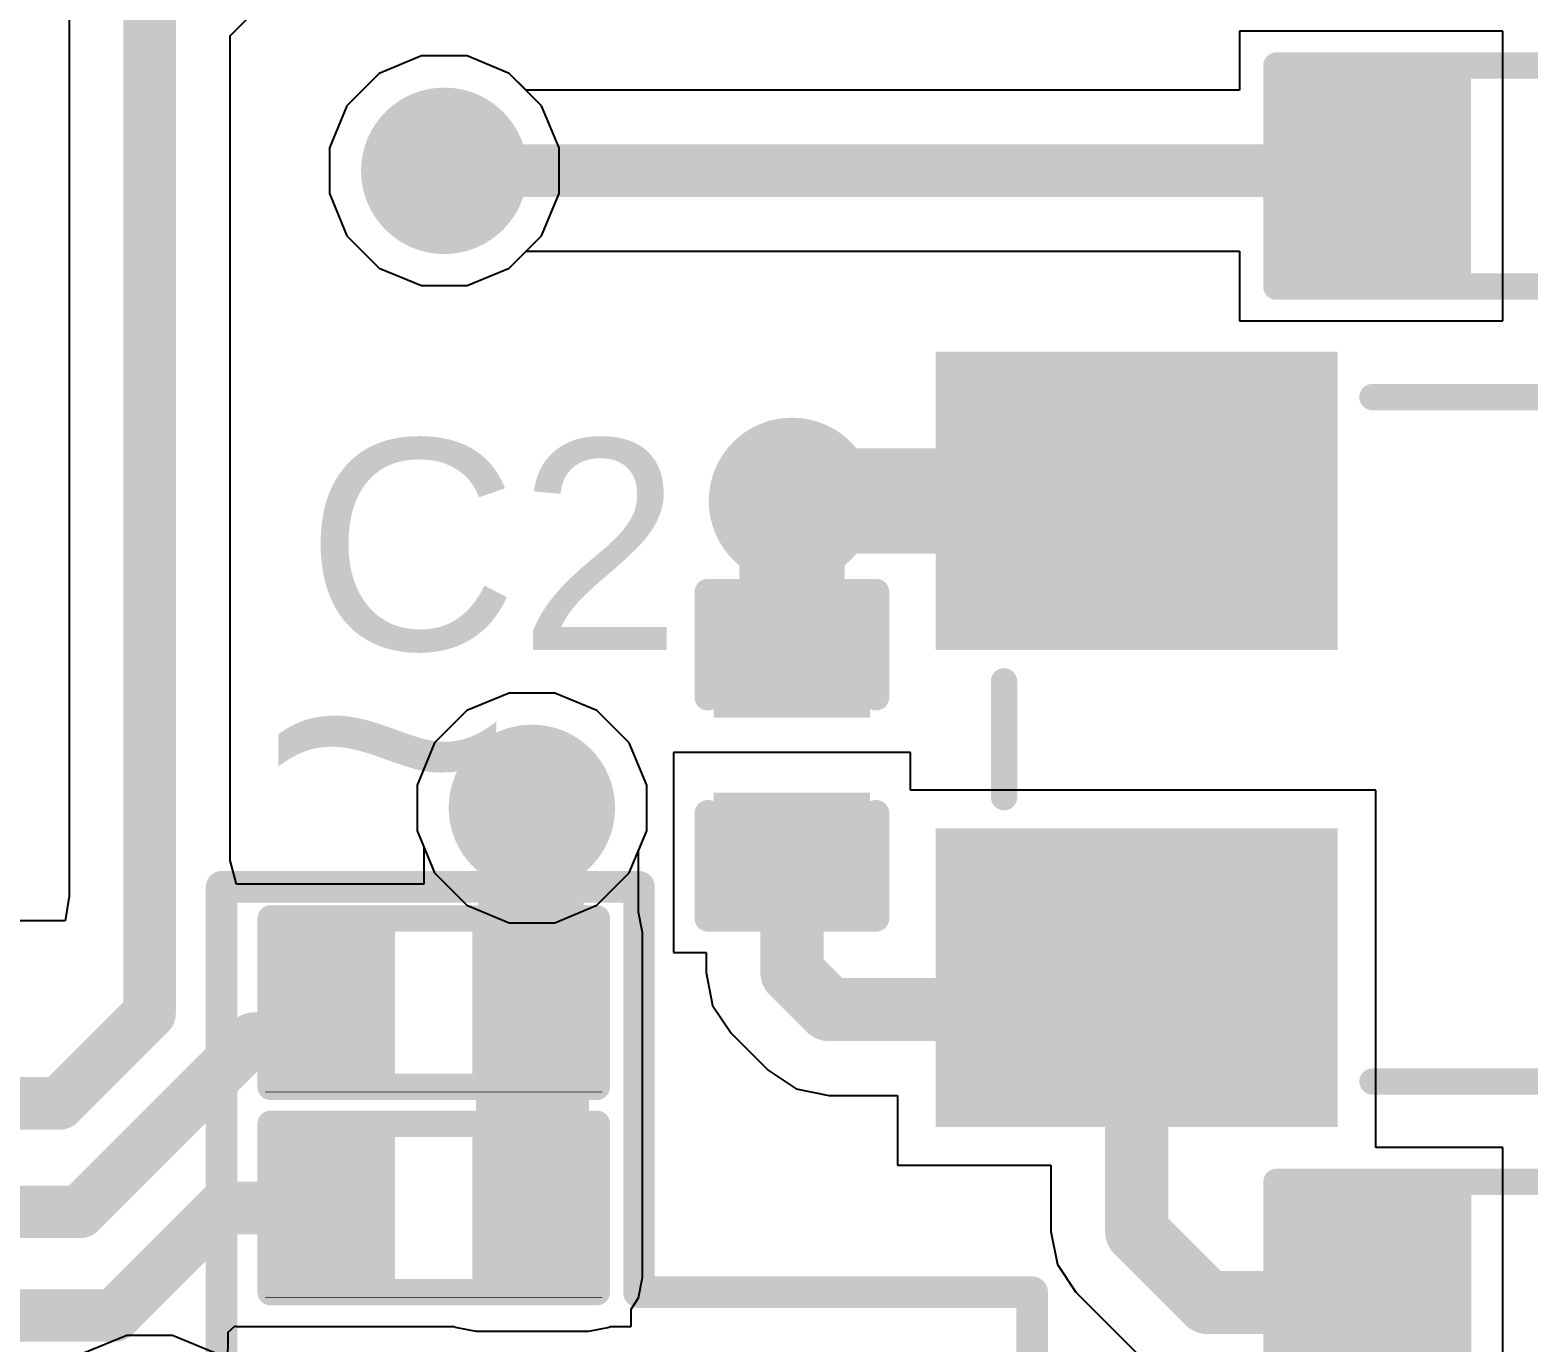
# Model space of a CAD drawing. Header units: millimetres. Extents: x 0 to 5423, y 0 to 5425.
# Drawn here: x 65.77 to 73, y 106.03 to 112.36 of the extents above; entities that cross this region are included whole.
import ezdxf

# ---------------------------------------------------------------- set-up
doc = ezdxf.new("R2010")
doc.units = ezdxf.units.MM
for name, color, linetype in [('BottomLayer', 5, 'Continuous'), ('BottomSolder', 6, 'Continuous'), ('TopLayer', 1, 'Continuous'), ('TopOverlay', 2, 'Continuous'), ('TopPaste', 8, 'Continuous'), ('TopSolder', 216, 'Continuous'), ('ViaHoleLayer', 16, 'Continuous')]:
    doc.layers.add(name, color=color, linetype=linetype)
doc.styles.add('Arial', font='', dxfattribs={"height": 0.2})
doc.styles.get('Arial').set_extended_font_data('Arial')

# ---------------------------------------------------------------- blocks, each defined once
blk = doc.blocks.new('R___0402_10')
at = {"layer": 'TopLayer'}
for points in [[(-0.6985, -0.3175), (-0.6985, 0.3175), (-0.2412999999999999, 0.3175), (-0.2413, -0.3175)], [(0.2412999999999999, -0.3175), (0.2413, 0.3175), (0.6985, 0.3175), (0.6985, -0.3175)]]:
    blk.add_hatch(color=1, dxfattribs=at).paths.add_polyline_path(points)
at = {"layer": 'TopPaste'}
for points in [[(-0.6985, -0.3175), (-0.6985, 0.3175), (-0.2412999999999999, 0.3175), (-0.2413, -0.3175)], [(0.2412999999999999, -0.3175), (0.2413, 0.3175), (0.6985, 0.3175), (0.6985, -0.3175)]]:
    blk.add_hatch(color=8, dxfattribs=at).paths.add_polyline_path(points)
at = {"layer": 'TopSolder'}
for points in [[(-0.75350116, -0.37250116), (-0.75350116, 0.37250116), (-0.1862988399999999, 0.37250116), (-0.18629884, -0.37250116)], [(0.1862988399999999, -0.37250116), (0.18629884, 0.37250116), (0.75350116, 0.37250116), (0.75350116, -0.37250116)]]:
    blk.add_hatch(color=216, dxfattribs=at).paths.add_polyline_path(points)
at = {"layer": 'TopOverlay'}
for points, const_width in [([(-0.7874, 0.4064), (0.7874, 0.4064)], 0.127), ([(-0.7874, -0.4064), (-0.7874, 0.4064)], 0.127), ([(0.7874, -0.4064), (0.7874, 0.4064)], 0.127), ([(-0.7874, -0.4064), (0.7874, -0.4064)], 0.127), ([(-0.8128, -0.4318), (0.8128, -0.4318)], 0.0032258)]:
    blk.add_lwpolyline(points, dxfattribs=dict(at, const_width=const_width))
for points, const_width in [([(-0.8191499999999999, 0.4064, 1), (-0.7556499999999999, 0.4064, 1)], 0.0635), ([(-0.8191499999999999, 0.4064, 1), (-0.7556499999999999, 0.4064, 1)], 0.0635), ([(0.7556499999999999, 0.4064, 1), (0.8191499999999999, 0.4064, 1)], 0.0635), ([(0.7556499999999999, 0.4064, 1), (0.8191499999999999, 0.4064, 1)], 0.0635), ([(-0.8191499999999999, -0.4064, 1), (-0.7556499999999999, -0.4064, 1)], 0.0635), ([(-0.8191499999999999, -0.4064, 1), (-0.7556499999999999, -0.4064, 1)], 0.0635), ([(0.7556499999999999, -0.4064, 1), (0.8191499999999999, -0.4064, 1)], 0.0635), ([(0.7556499999999999, -0.4064, 1), (0.8191499999999999, -0.4064, 1)], 0.0635), ([(-0.81360518, -0.4318, 1), (-0.8119948199999999, -0.4318, 1)], 0.0016129), ([(0.8119948199999999, -0.4318, 1), (0.81360518, -0.4318, 1)], 0.0016129)]:
    blk.add_lwpolyline(points, format="xyb", close=True, dxfattribs=dict(at, const_width=const_width))
blk = doc.blocks.new('R___0603_35')
at = {"layer": 'TopLayer'}
for points in [[(-0.3809999999999999, 0.4445), (-0.3809999999999999, -0.4445), (-1.143, -0.4445), (-1.143, 0.4445)], [(1.143, 0.4445), (1.143, -0.4445), (0.3809999999999999, -0.4445), (0.3809999999999999, 0.4445)]]:
    blk.add_hatch(color=1, dxfattribs=at).paths.add_polyline_path(points)
at = {"layer": 'TopPaste'}
for points in [[(-0.3809999999999999, 0.4445), (-0.3809999999999999, -0.4445), (-1.143, -0.4445), (-1.143, 0.4445)], [(1.143, 0.4445), (1.143, -0.4445), (0.3809999999999999, -0.4445), (0.3809999999999999, 0.4445)]]:
    blk.add_hatch(color=8, dxfattribs=at).paths.add_polyline_path(points)
at = {"layer": 'TopSolder'}
for points in [[(-0.2794, 0.5460999999999999), (-0.2794, -0.5460999999999999), (-1.2446, -0.5460999999999999), (-1.2446, 0.5460999999999999)], [(1.2446, 0.5460999999999999), (1.2446, -0.5460999999999999), (0.2794, -0.5460999999999999), (0.2794, 0.5460999999999999)]]:
    blk.add_hatch(color=216, dxfattribs=at).paths.add_polyline_path(points)
at = {"layer": 'TopOverlay', "const_width": 0.127}
for points in [[(-1.2192, 0.5334), (-1.2192, -0.5334)], [(1.2192, 0.5334), (-1.2192, 0.5334)], [(1.2192, 0.5334), (1.2192, -0.5334)], [(1.2192, -0.5334), (-1.2192, -0.5334)]]:
    blk.add_lwpolyline(points, dxfattribs=at)
at = {"layer": 'TopOverlay', "const_width": 0.0635}
for points in [[(-1.25095, 0.5334, 1), (-1.18745, 0.5334, 1)], [(-1.25095, 0.5334, 1), (-1.18745, 0.5334, 1)], [(1.18745, 0.5334, 1), (1.25095, 0.5334, 1)], [(1.18745, 0.5334, 1), (1.25095, 0.5334, 1)], [(-1.25095, -0.5334, 1), (-1.18745, -0.5334, 1)], [(-1.25095, -0.5334, 1), (-1.18745, -0.5334, 1)], [(1.18745, -0.5334, 1), (1.25095, -0.5334, 1)], [(1.18745, -0.5334, 1), (1.25095, -0.5334, 1)]]:
    blk.add_lwpolyline(points, format="xyb", close=True, dxfattribs=at)
blk = doc.blocks.new('C___0402_94')
at = {"layer": 'TopLayer'}
for points in [[(-0.6985, -0.3175), (-0.6985, 0.3174999999999999), (-0.2413000000000001, 0.3175), (-0.2412999999999999, -0.3174999999999999)], [(0.2413000000000001, -0.3175), (0.2412999999999999, 0.3174999999999999), (0.6985, 0.3175), (0.6985, -0.3174999999999999)]]:
    blk.add_hatch(color=1, dxfattribs=at).paths.add_polyline_path(points)
at = {"layer": 'TopPaste'}
for points in [[(-0.6985, -0.3175), (-0.6985, 0.3174999999999999), (-0.2413000000000001, 0.3175), (-0.2412999999999999, -0.3174999999999999)], [(0.2413000000000001, -0.3175), (0.2412999999999999, 0.3174999999999999), (0.6985, 0.3175), (0.6985, -0.3174999999999999)]]:
    blk.add_hatch(color=8, dxfattribs=at).paths.add_polyline_path(points)
at = {"layer": 'TopSolder'}
for points in [[(-0.7584998799999999, -0.3774998800000001), (-0.7584998799999999, 0.3774998799999999), (-0.1813001200000001, 0.3774998800000001), (-0.1813001199999999, -0.3774998799999999)], [(0.1813001200000001, -0.3774998800000001), (0.1813001199999999, 0.3774998799999999), (0.7584998799999999, 0.3774998800000001), (0.7584998799999999, -0.3774998799999999)]]:
    blk.add_hatch(color=216, dxfattribs=at).paths.add_polyline_path(points)
at = {"layer": 'TopOverlay', "const_width": 0.127}
for points in [[(-0.7874, -0.4064), (-0.7874, 0.4064)], [(-0.2794, 0.4064), (-0.7874, 0.4064)], [(0.7874, 0.4064), (0.2794, 0.4064)], [(0.7874, -0.4064), (0.7874, 0.4064)], [(-0.2794, -0.4064), (-0.7874, -0.4064)], [(0.7874, -0.4064), (0.2794, -0.4064)]]:
    blk.add_lwpolyline(points, dxfattribs=at)
at = {"layer": 'TopOverlay', "const_width": 0.0635}
for points in [[(-0.8191499999999999, 0.4064, 1), (-0.7556499999999999, 0.4064, 1)], [(-0.8191499999999999, 0.4064, 1), (-0.7556499999999999, 0.4064, 1)], [(-0.31115, 0.4064, 1), (-0.24765, 0.4064, 1)], [(0.24765, 0.4064, 1), (0.31115, 0.4064, 1)], [(0.7556499999999999, 0.4064, 1), (0.8191499999999999, 0.4064, 1)], [(0.7556499999999999, 0.4064, 1), (0.8191499999999999, 0.4064, 1)], [(-0.8191499999999999, -0.4064, 1), (-0.7556499999999999, -0.4064, 1)], [(-0.8191499999999999, -0.4064, 1), (-0.7556499999999999, -0.4064, 1)], [(-0.31115, -0.4064, 1), (-0.24765, -0.4064, 1)], [(0.24765, -0.4064, 1), (0.31115, -0.4064, 1)], [(0.7556499999999999, -0.4064, 1), (0.8191499999999999, -0.4064, 1)], [(0.7556499999999999, -0.4064, 1), (0.8191499999999999, -0.4064, 1)]]:
    blk.add_lwpolyline(points, format="xyb", close=True, dxfattribs=at)
blk = doc.blocks.new('5TJ480000XYLBC__96')
at = {"layer": 'TopLayer'}
for points in [[(-2.79999821, 1.80000021), (-0.9999992699999999, 1.80000021), (-0.9999992699999999, 0.5000002699999999), (-2.79999821, 0.5000002699999999)], [(1.00000181, 1.80000021), (2.80000075, 1.80000021), (2.80000075, 0.5000002699999999), (1.00000181, 0.5000002699999999)], [(-2.79999821, -0.5000002699999999), (-0.9999992699999999, -0.5000002699999999), (-0.9999992699999999, -1.80000021), (-2.79999821, -1.80000021)], [(1.00000181, -0.5000002699999999), (2.80000075, -0.5000002699999999), (2.80000075, -1.80000021), (1.00000181, -1.80000021)]]:
    blk.add_hatch(color=1, dxfattribs=at).paths.add_polyline_path(points)
at = {"layer": 'TopPaste'}
for points in [[(-2.79999821, 1.80000021), (-0.9999992699999999, 1.80000021), (-0.9999992699999999, 0.5000002699999999), (-2.79999821, 0.5000002699999999)], [(1.00000181, 1.80000021), (2.80000075, 1.80000021), (2.80000075, 0.5000002699999999), (1.00000181, 0.5000002699999999)], [(-2.79999821, -0.5000002699999999), (-0.9999992699999999, -0.5000002699999999), (-0.9999992699999999, -1.80000021), (-2.79999821, -1.80000021)], [(1.00000181, -0.5000002699999999), (2.80000075, -0.5000002699999999), (2.80000075, -1.80000021), (1.00000181, -1.80000021)]]:
    blk.add_hatch(color=8, dxfattribs=at).paths.add_polyline_path(points)
at = {"layer": 'TopSolder'}
for points in [[(-2.86999807, 1.87000007), (-0.9299994099999999, 1.87000007), (-0.9299994099999999, 0.43000041), (-2.86999807, 0.43000041)], [(0.93000195, 1.87000007), (2.87000061, 1.87000007), (2.87000061, 0.43000041), (0.93000195, 0.43000041)], [(-2.86999807, -0.43000041), (-0.9299994099999999, -0.43000041), (-0.9299994099999999, -1.87000007), (-2.86999807, -1.87000007)], [(0.93000195, -0.43000041), (2.87000061, -0.43000041), (2.87000061, -1.87000007), (0.93000195, -1.87000007)]]:
    blk.add_hatch(color=216, dxfattribs=at).paths.add_polyline_path(points)
at = {"layer": 'TopOverlay', "const_width": 0.127}
for points in [[(0.7619999999999999, 1.651), (-0.7366, 1.651)], [(-2.54, 0.2794), (-2.54, -0.2794)], [(2.54000254, 0.2794), (2.54000254, -0.2794)], [(-2.921, -1.1684), (-3.048, -1.0414)], [(-3.048, -1.0414), (-3.048, -1.2954)], [(-2.921, -1.1684), (-3.048, -1.2954)], [(0.7619999999999999, -1.651), (-0.7366, -1.651)]]:
    blk.add_lwpolyline(points, dxfattribs=at)
at = {"layer": 'TopOverlay', "const_width": 0.0635}
for points in [[(-0.76835, 1.651, 1), (-0.70485, 1.651, 1)], [(0.73025, 1.651, 1), (0.79375, 1.651, 1)], [(-2.57175, 0.2794, 1), (-2.50825, 0.2794, 1)], [(2.50825254, 0.2794, 1), (2.57175254, 0.2794, 1)], [(-2.57175, -0.2794, 1), (-2.50825, -0.2794, 1)], [(2.50825254, -0.2794, 1), (2.57175254, -0.2794, 1)], [(-3.07975, -1.0414, 1), (-3.01625, -1.0414, 1)], [(-3.07975, -1.0414, 1), (-3.01625, -1.0414, 1)], [(-2.95275, -1.1684, 1), (-2.88925, -1.1684, 1)], [(-2.95275, -1.1684, 1), (-2.88925, -1.1684, 1)], [(-3.07975, -1.2954, 1), (-3.01625, -1.2954, 1)], [(-3.07975, -1.2954, 1), (-3.01625, -1.2954, 1)], [(-0.76835, -1.651, 1), (-0.70485, -1.651, 1)], [(0.73025, -1.651, 1), (0.79375, -1.651, 1)]]:
    blk.add_lwpolyline(points, format="xyb", close=True, dxfattribs=at)
blk = doc.blocks.new('R___0402_285')
at = {"layer": 'TopLayer'}
for points in [[(-0.6985, -0.3175), (-0.6985, 0.3175), (-0.2412999999999999, 0.3175), (-0.2413, -0.3175)], [(0.2412999999999999, -0.3175), (0.2413, 0.3175), (0.6985, 0.3175), (0.6985, -0.3175)]]:
    blk.add_hatch(color=1, dxfattribs=at).paths.add_polyline_path(points)
at = {"layer": 'TopPaste'}
for points in [[(-0.6985, -0.3175), (-0.6985, 0.3175), (-0.2412999999999999, 0.3175), (-0.2413, -0.3175)], [(0.2412999999999999, -0.3175), (0.2413, 0.3175), (0.6985, 0.3175), (0.6985, -0.3175)]]:
    blk.add_hatch(color=8, dxfattribs=at).paths.add_polyline_path(points)
at = {"layer": 'TopSolder'}
for points in [[(-0.75350116, -0.37250116), (-0.75350116, 0.37250116), (-0.1862988399999999, 0.37250116), (-0.18629884, -0.37250116)], [(0.1862988399999999, -0.37250116), (0.18629884, 0.37250116), (0.75350116, 0.37250116), (0.75350116, -0.37250116)]]:
    blk.add_hatch(color=216, dxfattribs=at).paths.add_polyline_path(points)
at = {"layer": 'TopOverlay'}
for points, const_width in [([(-0.7874, -0.4064), (-0.7874, 0.4064)], 0.127), ([(-0.7874, 0.4064), (0.7874, 0.4064)], 0.127), ([(0.7874, -0.4064), (0.7874, 0.4064)], 0.127), ([(-0.7874, -0.4064), (0.7874, -0.4064)], 0.127), ([(-0.8128, -0.4318), (0.8128, -0.4318)], 0.0032258)]:
    blk.add_lwpolyline(points, dxfattribs=dict(at, const_width=const_width))
for points, const_width in [([(-0.8191499999999999, 0.4064, 1), (-0.7556499999999999, 0.4064, 1)], 0.0635), ([(-0.8191499999999999, 0.4064, 1), (-0.7556499999999999, 0.4064, 1)], 0.0635), ([(0.7556499999999999, 0.4064, 1), (0.8191499999999999, 0.4064, 1)], 0.0635), ([(0.7556499999999999, 0.4064, 1), (0.8191499999999999, 0.4064, 1)], 0.0635), ([(-0.8191499999999999, -0.4064, 1), (-0.7556499999999999, -0.4064, 1)], 0.0635), ([(-0.8191499999999999, -0.4064, 1), (-0.7556499999999999, -0.4064, 1)], 0.0635), ([(0.7556499999999999, -0.4064, 1), (0.8191499999999999, -0.4064, 1)], 0.0635), ([(0.7556499999999999, -0.4064, 1), (0.8191499999999999, -0.4064, 1)], 0.0635), ([(-0.81360518, -0.4318, 1), (-0.8119948199999999, -0.4318, 1)], 0.0016129), ([(0.8119948199999999, -0.4318, 1), (0.81360518, -0.4318, 1)], 0.0016129)]:
    blk.add_lwpolyline(points, format="xyb", close=True, dxfattribs=dict(at, const_width=const_width))
blk = doc.blocks.new('R___0603_291')
at = {"layer": 'TopLayer'}
for points in [[(-0.3809999999999999, 0.4445), (-0.3810000000000001, -0.4445), (-1.143, -0.4445), (-1.143, 0.4445)], [(1.143, 0.4445), (1.143, -0.4445), (0.3809999999999999, -0.4445), (0.3810000000000001, 0.4445)]]:
    blk.add_hatch(color=1, dxfattribs=at).paths.add_polyline_path(points)
at = {"layer": 'TopPaste'}
for points in [[(-0.3809999999999999, 0.4445), (-0.3810000000000001, -0.4445), (-1.143, -0.4445), (-1.143, 0.4445)], [(1.143, 0.4445), (1.143, -0.4445), (0.3809999999999999, -0.4445), (0.3810000000000001, 0.4445)]]:
    blk.add_hatch(color=8, dxfattribs=at).paths.add_polyline_path(points)
at = {"layer": 'TopSolder'}
for points in [[(-0.2793999999999999, 0.5460999999999999), (-0.2794, -0.5461), (-1.2446, -0.5460999999999999), (-1.2446, 0.5461)], [(1.2446, 0.5460999999999999), (1.2446, -0.5461), (0.2793999999999999, -0.5460999999999999), (0.2794, 0.5461)]]:
    blk.add_hatch(color=216, dxfattribs=at).paths.add_polyline_path(points)
at = {"layer": 'TopOverlay', "const_width": 0.127}
for points in [[(-1.2192, -0.5334), (-1.2192, 0.5334)], [(-1.2192, 0.5334), (1.2192, 0.5334)], [(1.2192, -0.5334), (1.2192, 0.5334)], [(-1.2192, -0.5334), (1.2192, -0.5334)]]:
    blk.add_lwpolyline(points, dxfattribs=at)
at = {"layer": 'TopOverlay', "const_width": 0.0635}
for points in [[(-1.25095, 0.5334, 1), (-1.18745, 0.5334, 1)], [(-1.25095, 0.5334, 1), (-1.18745, 0.5334, 1)], [(1.18745, 0.5334, 1), (1.25095, 0.5334, 1)], [(1.18745, 0.5334, 1), (1.25095, 0.5334, 1)], [(-1.25095, -0.5334, 1), (-1.18745, -0.5334, 1)], [(-1.25095, -0.5334, 1), (-1.18745, -0.5334, 1)], [(1.18745, -0.5334, 1), (1.25095, -0.5334, 1)], [(1.18745, -0.5334, 1), (1.25095, -0.5334, 1)]]:
    blk.add_lwpolyline(points, format="xyb", close=True, dxfattribs=at)

msp = doc.modelspace()

# ---------------------------------------------------------------- hatches: boundary and pattern name
at = {"layer": 'BottomLayer'}
h = msp.add_hatch(color=5, dxfattribs=at)
edge = h.paths.add_edge_path()
edge.add_arc((67.7672127, 111.6838127), 0.2999994, 0, 360)
h = msp.add_hatch(color=5, dxfattribs=at)
edge = h.paths.add_edge_path()
edge.add_arc((69.44533227999999, 110.09124032), 0.2999994, 0, 360)
h = msp.add_hatch(color=5, dxfattribs=at)
edge = h.paths.add_edge_path()
edge.add_arc((68.19021414, 108.6104127), 0.2999994, 0, 360)
at = {"layer": 'BottomSolder'}
h = msp.add_hatch(color=6, dxfattribs=at)
edge = h.paths.add_edge_path()
edge.add_arc((67.7672127, 111.6838127), 0.4015993999999999, 0, 360)
h = msp.add_hatch(color=6, dxfattribs=at)
edge = h.paths.add_edge_path()
edge.add_arc((69.44533227999999, 110.09124032), 0.4015993999999999, 0, 360)
h = msp.add_hatch(color=6, dxfattribs=at)
edge = h.paths.add_edge_path()
edge.add_arc((68.19021414, 108.6104127), 0.4015993999999999, 0, 360)
at = {"layer": 'TopLayer'}
h = msp.add_hatch(color=1, dxfattribs=at)
edge = h.paths.add_edge_path()
edge.add_arc((67.7672127, 111.6838127), 0.2999994, 0, 360)
h = msp.add_hatch(color=1, dxfattribs=at)
edge = h.paths.add_edge_path()
edge.add_arc((69.44533227999999, 110.09124032), 0.2999994, 0, 360)
h = msp.add_hatch(color=1, dxfattribs=at)
edge = h.paths.add_edge_path()
edge.add_arc((68.19021414, 108.6104127), 0.2999994, 0, 360)
msp.add_hatch(color=1, dxfattribs=at).paths.add_polyline_path([(68.4657127, 106.34503242), (68.4657127, 108.00873242), (67.91961778, 108.00873242), (67.91961778, 106.34503242)])
at = {"layer": 'TopSolder'}
h = msp.add_hatch(color=216, dxfattribs=at)
edge = h.paths.add_edge_path()
edge.add_arc((67.7672127, 111.6838127), 0.4015993999999999, 0, 360)
h = msp.add_hatch(color=216, dxfattribs=at)
edge = h.paths.add_edge_path()
edge.add_arc((69.44533227999999, 110.09124032), 0.4015993999999999, 0, 360)
h = msp.add_hatch(color=216, dxfattribs=at)
edge = h.paths.add_edge_path()
edge.add_arc((68.19021414, 108.6104127), 0.4015993999999999, 0, 360)
at = {"layer": 'ViaHoleLayer'}
h = msp.add_hatch(color=16, dxfattribs=at)
edge = h.paths.add_edge_path()
edge.add_arc((67.7672127, 111.6838127), 0.1499997, 0, 360)
h = msp.add_hatch(color=16, dxfattribs=at)
edge = h.paths.add_edge_path()
edge.add_arc((69.44533227999999, 110.09124032), 0.1499997, 0, 360)
h = msp.add_hatch(color=16, dxfattribs=at)
edge = h.paths.add_edge_path()
edge.add_arc((68.19021414, 108.6104127), 0.1499997, 0, 360)

# ---------------------------------------------------------------- linework, layer by layer
at = {"layer": 'BottomLayer'}
for p, q in [((67.6570148, 112.2378121), (67.45339824, 112.1534714)), ((67.87741059999999, 112.2378121), (67.6570148, 112.2378121)), ((68.08102715999999, 112.1534714), (67.87741059999999, 112.2378121)), ((67.45339824, 112.1534714), (67.29755399999999, 111.99762716)), ((68.2368714, 111.99762716), (68.08102715999999, 112.1534714)), ((67.29755399999999, 111.99762716), (67.2132133, 111.7940106)), ((68.3212121, 111.7940106), (68.2368714, 111.99762716)), ((67.2132133, 111.7940106), (67.2132133, 111.5736148)), ((68.3212121, 111.5736148), (68.3212121, 111.7940106)), ((67.2132133, 111.5736148), (67.29755399999999, 111.36999824)), ((68.2368714, 111.36999824), (68.3212121, 111.5736148)), ((67.29755399999999, 111.36999824), (67.45339824, 111.214154)), ((68.08102715999999, 111.214154), (68.2368714, 111.36999824)), ((67.45339824, 111.214154), (67.6570148, 111.1298133)), ((67.87741059999999, 111.1298133), (68.08102715999999, 111.214154)), ((67.6570148, 111.1298133), (67.87741059999999, 111.1298133)), ((68.08001624, 109.1644121), (67.87639967999999, 109.0800714)), ((68.30041204, 109.1644121), (68.08001624, 109.1644121)), ((68.5040286, 109.0800714), (68.30041204, 109.1644121)), ((67.87639967999999, 109.0800714), (67.72055544, 108.92422716)), ((68.65987283999999, 108.92422716), (68.5040286, 109.0800714)), ((67.72055544, 108.92422716), (67.63621474, 108.7206106)), ((68.74421353999999, 108.7206106), (68.65987283999999, 108.92422716)), ((67.63621474, 108.7206106), (67.63621474, 108.5002148)), ((68.74421353999999, 108.5002148), (68.74421353999999, 108.7206106)), ((67.63621474, 108.5002148), (67.72055544, 108.29659824)), ((68.65987283999999, 108.29659824), (68.74421353999999, 108.5002148)), ((67.72055544, 108.29659824), (67.87639967999999, 108.140754)), ((68.5040286, 108.140754), (68.65987283999999, 108.29659824)), ((67.87639967999999, 108.140754), (68.08001624, 108.0564133)), ((68.30041204, 108.0564133), (68.5040286, 108.140754)), ((68.08001624, 108.0564133), (68.30041204, 108.0564133)), ((66.23461479999999, 106.0654724), (66.03099824, 105.9811317)), ((66.4550106, 106.0654724), (66.23461479999999, 106.0654724)), ((66.65862716, 105.9811317), (66.4550106, 106.0654724))]:
    msp.add_line(p, q, dxfattribs=at)
at = {"layer": 'TopLayer'}
for p, q in [((66.73327776, 112.33570624), (67.16612169999999, 112.76854764)), ((65.95634764, 112.4966127), (65.95634764, 108.18499826)), ((66.73327776, 108.3564254), (66.73327776, 112.33570624)), ((72.87576229999999, 112.3569127), (71.6057623, 112.3569127)), ((71.6057623, 112.3569127), (71.6057623, 112.07227776)), ((72.87576229999999, 110.9599127), (72.87576229999999, 112.3569127)), ((67.6570148, 112.2378121), (67.45339824, 112.1534714)), ((67.87741059999999, 112.2378121), (67.6570148, 112.2378121)), ((68.08102715999999, 112.1534714), (67.87741059999999, 112.2378121)), ((67.45339824, 112.1534714), (67.29755399999999, 111.99762716)), ((68.1622208, 112.07227776), (68.08102715999999, 112.1534714)), ((71.6057623, 112.07227776), (68.1622208, 112.07227776)), ((67.29755399999999, 111.99762716), (67.2132133, 111.7940106)), ((67.2132133, 111.7940106), (67.2132133, 111.5736148)), ((67.2132133, 111.5736148), (67.29755399999999, 111.36999824)), ((67.29755399999999, 111.36999824), (67.45339824, 111.214154)), ((68.08102715999999, 111.214154), (68.1622208, 111.29534764)), ((68.1622208, 111.29534764), (71.6057623, 111.29534764)), ((71.6057623, 111.29534764), (71.6057623, 110.9599127)), ((67.45339824, 111.214154), (67.6570148, 111.1298133)), ((67.87741059999999, 111.1298133), (68.08102715999999, 111.214154)), ((67.6570148, 111.1298133), (67.87741059999999, 111.1298133)), ((71.6057623, 110.9599127), (72.87576229999999, 110.9599127)), ((68.08001624, 109.1644121), (67.87639967999999, 109.0800714)), ((68.30041204, 109.1644121), (68.08001624, 109.1644121)), ((68.5040286, 109.0800714), (68.30041204, 109.1644121)), ((67.87639967999999, 109.0800714), (67.72055544, 108.92422716)), ((68.65987283999999, 108.92422716), (68.5040286, 109.0800714)), ((67.72055544, 108.92422716), (67.63621474, 108.7206106)), ((68.74421353999999, 108.7206106), (68.65987283999999, 108.92422716)), ((70.01666972, 108.8771127), (68.87366972, 108.8771127)), ((68.87366972, 108.8771127), (68.87366972, 107.9119127)), ((70.01666972, 108.69523854), (70.01666972, 108.8771127)), ((67.63621474, 108.7206106), (67.63621474, 108.5002148)), ((68.74421353999999, 108.5002148), (68.74421353999999, 108.7206106)), ((72.26301016, 108.69523854), (70.01666972, 108.69523854)), ((72.26301016, 106.97113734), (72.26301016, 108.69523854)), ((67.63621474, 108.5002148), (67.66836097999999, 108.42260764)), ((68.70426442, 108.40376846), (68.74421353999999, 108.5002148)), ((67.66836097999999, 108.42260764), (67.66836097999999, 108.2421127)), ((68.70426442, 108.1089024), (68.70426442, 108.40376846)), ((66.76391524, 108.2421127), (66.73327776, 108.3564254)), ((67.66836097999999, 108.2421127), (66.76391524, 108.2421127)), ((65.95634764, 108.18499826), (65.93830856, 108.0654684)), ((68.70497562, 108.10783814), (68.70426442, 108.1089024)), ((68.72468855999999, 108.00873242), (68.70497562, 108.10783814)), ((65.93830856, 108.0654684), (64.39112852, 108.0654684)), ((68.72468855999999, 106.34503242), (68.72468855999999, 108.00873242)), ((68.87366972, 107.9119127), (69.03080682, 107.9119127)), ((69.03080682, 107.9119127), (69.03080682, 107.81613438)), ((69.03080682, 107.81613438), (69.06234854, 107.65756472)), ((69.06234854, 107.65756472), (69.15217056, 107.52313522)), ((69.15217056, 107.52313522), (69.33071985999999, 107.34458592)), ((69.33071985999999, 107.34458592), (69.46514936, 107.2547639)), ((69.46514936, 107.2547639), (69.62371902, 107.22322218)), ((69.62371902, 107.22322218), (69.95501375999999, 107.22322218)), ((69.95501375999999, 107.22322218), (69.95501375999999, 106.88724114)), ((72.87588421999999, 106.97113734), (72.26301016, 106.97113734)), ((72.87588421999999, 105.57413734), (72.87588421999999, 106.97113734)), ((69.95501375999999, 106.88724114), (70.69464906, 106.88724114)), ((70.69464906, 106.88724114), (70.69464906, 106.56669568)), ((70.69464906, 106.56669568), (70.72619078, 106.40812602)), ((70.72619078, 106.40812602), (70.8160128, 106.27369652)), ((68.70497562, 106.2459267), (68.72468855999999, 106.34503242)), ((68.66891269999999, 106.19195424), (68.70497562, 106.2459267)), ((70.8160128, 106.27369652), (71.15880358, 105.93090574)), ((68.66891269999999, 106.1085127), (68.66891269999999, 106.19195424)), ((66.72209922, 105.91765964), (66.72405502, 106.08103244)), ((66.72405502, 106.08103244), (66.75826374, 106.11085204)), ((66.75826374, 106.11085204), (66.76391524, 106.10851016)), ((66.76391524, 106.10851016), (66.76391524, 106.1085127)), ((66.76391524, 106.1085127), (67.81640741999999, 106.1085127)), ((67.81640741999999, 106.1085127), (67.82051206, 106.1057695)), ((67.82051206, 106.1057695), (67.91961778, 106.08605656)), ((67.91961778, 106.08605656), (68.4657127, 106.08605656)), ((68.4657127, 106.08605656), (68.56481842, 106.1057695)), ((68.56481842, 106.1057695), (68.56892305999999, 106.1085127)), ((68.56892305999999, 106.1085127), (68.66891269999999, 106.1085127))]:
    msp.add_line(p, q, dxfattribs=at)
for points, const_width in [([(66.3448127, 107.6198127), (66.3448127, 112.4966127)], 0.254), ([(67.7672127, 111.6838127), (72.2153623, 111.6838127)], 0.254), ([(72.2153623, 111.6838127), (72.2407623, 111.6584127)], 0.254), ([(69.44533227999999, 110.09124032), (71.10901195999999, 110.09124032)], 0.508), ([(69.44533227999999, 109.33447526), (69.44533227999999, 110.09124032)], 0.508), ([(69.44516972, 109.3343127), (69.44533227999999, 109.33447526)], 0.508), ([(68.1863127, 107.6706127), (68.1863127, 108.6104127)], 0.508), ([(69.44516972, 107.81613438), (69.44516972, 108.3945127)], 0.3048), ([(70.76338908, 108.13686272), (71.10901195999999, 107.79123984)], 0.3048), ([(69.44516972, 107.81613438), (69.62371902, 107.63758508)], 0.3048), ([(71.10901195999999, 106.56669568), (71.10901195999999, 107.79123984)], 0.3048), ([(65.9093424, 107.1843424), (66.3448127, 107.6198127)], 0.254), ([(67.1703127, 107.52185506), (67.1703127, 107.6706127)], 0.254), ([(69.62371902, 107.63758508), (71.11717044, 107.63758508)], 0.3048), ([(66.0087707, 106.6614707), (66.84375505999999, 107.49645506)], 0.254), ([(66.84375505999999, 107.49645506), (67.14491269999999, 107.49645506)], 0.254), ([(67.14491269999999, 107.49645506), (67.1703127, 107.52185506)], 0.254), ([(65.107312, 107.1843424), (65.9093424, 107.1843424)], 0.254), ([(66.17400278, 106.1613447), (66.69267078, 106.6800127)], 0.254), ([(66.69267078, 106.6800127), (67.2465127, 106.6800127)], 0.254), ([(65.08431230000001, 106.6614707), (66.0087707, 106.6614707)], 0.254), ([(71.10901195999999, 106.56669568), (71.45180273999999, 106.2239049)], 0.3048), ([(71.45180273999999, 106.2239049), (72.11297235999999, 106.2239049)], 0.3048), ([(65.08431230000001, 106.1613447), (66.17400278, 106.1613447)], 0.254)]:
    msp.add_lwpolyline(points, dxfattribs=dict(at, const_width=const_width))
for points, const_width in [([(67.7037127, 111.6838127, 1), (67.8307127, 111.6838127, 1)], 0.127), ([(72.1518623, 111.6838127, 1), (72.2788623, 111.6838127, 1)], 0.127), ([(72.1518623, 111.6838127, 1), (72.2788623, 111.6838127, 1)], 0.127), ([(72.1772623, 111.6584127, 1), (72.30426229999999, 111.6584127, 1)], 0.127), ([(69.31833227999999, 110.09124032, 1), (69.57233228, 110.09124032, 1)], 0.254), ([(69.31833227999999, 110.09124032, 1), (69.57233228, 110.09124032, 1)], 0.254), ([(70.98201196, 110.09124032, 1), (71.23601195999998, 110.09124032, 1)], 0.254), ([(69.31816972, 109.3343127, 1), (69.57216971999999, 109.3343127, 1)], 0.254), ([(69.31833227999999, 109.33447526, 1), (69.57233228, 109.33447526, 1)], 0.254), ([(69.31833227999999, 109.33447526, 1), (69.57233228, 109.33447526, 1)], 0.254), ([(68.05931269999999, 108.6104127, 1), (68.3133127, 108.6104127, 1)], 0.254), ([(69.36896972, 108.3945127, 1), (69.52136972, 108.3945127, 1)], 0.1524), ([(70.68718908, 108.13686272, 1), (70.83958908, 108.13686272, 1)], 0.1524), ([(69.36896972, 107.81613438, 1), (69.52136972, 107.81613438, 1)], 0.1524), ([(69.36896972, 107.81613438, 1), (69.52136972, 107.81613438, 1)], 0.1524), ([(68.05931269999999, 107.6706127, 1), (68.3133127, 107.6706127, 1)], 0.254), ([(71.03281195999999, 107.79123984, 1), (71.18521196, 107.79123984, 1)], 0.1524), ([(71.03281195999999, 107.79123984, 1), (71.18521196, 107.79123984, 1)], 0.1524), ([(66.28131269999999, 107.6198127, 1), (66.4083127, 107.6198127, 1)], 0.127), ([(66.28131269999999, 107.6198127, 1), (66.4083127, 107.6198127, 1)], 0.127), ([(67.10681269999999, 107.6706127, 1), (67.23381269999999, 107.6706127, 1)], 0.127), ([(69.54751902, 107.63758508, 1), (69.69991902, 107.63758508, 1)], 0.1524), ([(69.54751902, 107.63758508, 1), (69.69991902, 107.63758508, 1)], 0.1524), ([(71.04097044, 107.63758508, 1), (71.19337044, 107.63758508, 1)], 0.1524), ([(66.78025505999999, 107.49645506, 1), (66.90725506, 107.49645506, 1)], 0.127), ([(66.78025505999999, 107.49645506, 1), (66.90725506, 107.49645506, 1)], 0.127), ([(67.0814127, 107.49645506, 1), (67.2084127, 107.49645506, 1)], 0.127), ([(67.0814127, 107.49645506, 1), (67.2084127, 107.49645506, 1)], 0.127), ([(67.10681269999999, 107.52185506, 1), (67.23381269999999, 107.52185506, 1)], 0.127), ([(67.10681269999999, 107.52185506, 1), (67.23381269999999, 107.52185506, 1)], 0.127), ([(65.8458424, 107.1843424, 1), (65.97284239999999, 107.1843424, 1)], 0.127), ([(65.8458424, 107.1843424, 1), (65.97284239999999, 107.1843424, 1)], 0.127), ([(66.62917078, 106.6800127, 1), (66.75617077999999, 106.6800127, 1)], 0.127), ([(66.62917078, 106.6800127, 1), (66.75617077999999, 106.6800127, 1)], 0.127), ([(67.18301269999999, 106.6800127, 1), (67.3100127, 106.6800127, 1)], 0.127), ([(65.9452707, 106.6614707, 1), (66.0722707, 106.6614707, 1)], 0.127), ([(65.9452707, 106.6614707, 1), (66.0722707, 106.6614707, 1)], 0.127), ([(71.03281195999999, 106.56669568, 1), (71.18521196, 106.56669568, 1)], 0.1524), ([(71.03281195999999, 106.56669568, 1), (71.18521196, 106.56669568, 1)], 0.1524), ([(71.37560273999999, 106.2239049, 1), (71.52800273999999, 106.2239049, 1)], 0.1524), ([(71.37560273999999, 106.2239049, 1), (71.52800273999999, 106.2239049, 1)], 0.1524), ([(72.03677236, 106.2239049, 1), (72.18917236, 106.2239049, 1)], 0.1524), ([(66.11050277999999, 106.1613447, 1), (66.23750278, 106.1613447, 1)], 0.127), ([(66.11050277999999, 106.1613447, 1), (66.23750278, 106.1613447, 1)], 0.127)]:
    msp.add_lwpolyline(points, format="xyb", close=True, dxfattribs=dict(at, const_width=const_width))
at = {"layer": 'TopOverlay', "const_width": 0.1524}
for points in [[(66.69267078, 108.2294127), (68.70701269999999, 108.2294127)], [(66.69267078, 99.34582619999999), (66.69267078, 108.2294127)], [(68.70701269999999, 106.2736127), (68.70701269999999, 108.2294127)], [(68.70701269999999, 106.2736127), (70.60473814, 106.2736127)], [(70.60473814, 101.37428544), (70.60473814, 106.2736127)]]:
    msp.add_lwpolyline(points, dxfattribs=at)
at = {"layer": 'TopOverlay', "const_width": 0.0762}
for points in [[(66.65457078, 108.2294127, 1), (66.73077078, 108.2294127, 1)], [(66.65457078, 108.2294127, 1), (66.73077078, 108.2294127, 1)], [(68.66891269999999, 108.2294127, 1), (68.7451127, 108.2294127, 1)], [(68.66891269999999, 108.2294127, 1), (68.7451127, 108.2294127, 1)], [(68.66891269999999, 106.2736127, 1), (68.7451127, 106.2736127, 1)], [(68.66891269999999, 106.2736127, 1), (68.7451127, 106.2736127, 1)], [(70.56663814, 106.2736127, 1), (70.64283814, 106.2736127, 1)], [(70.56663814, 106.2736127, 1), (70.64283814, 106.2736127, 1)]]:
    msp.add_lwpolyline(points, format="xyb", close=True, dxfattribs=at)

# ---------------------------------------------------------------- block references
for name, p, rotation in [('R___0603_35', (73.0027623, 111.6584127), 180), ('5TJ480000XYLBC__96', (73.00901324, 108.94124008), 180), ('C___0402_94', (69.44516972, 108.8644127), 270)]:
    msp.add_blockref(name, p, dxfattribs=dict(rotation=rotation))
for name, p in [('R___0402_285', (67.71641269999999, 107.6706127)), ('R___0402_10', (67.71641269999999, 106.6800127)), ('R___0603_291', (73.00288422, 106.27263734))]:
    msp.add_blockref(name, p)

# ---------------------------------------------------------------- texts
at = {"layer": 'TopOverlay', "style": 'Arial'}
for s, height, p in [('C2', 1.016, (67.0986212, 109.3725778)), ('~', 1.524, (66.87123532, 108.1826386))]:
    msp.add_text(s, height=height, dxfattribs=at).set_placement(p)

doc.saveas('drawing.dxf')
